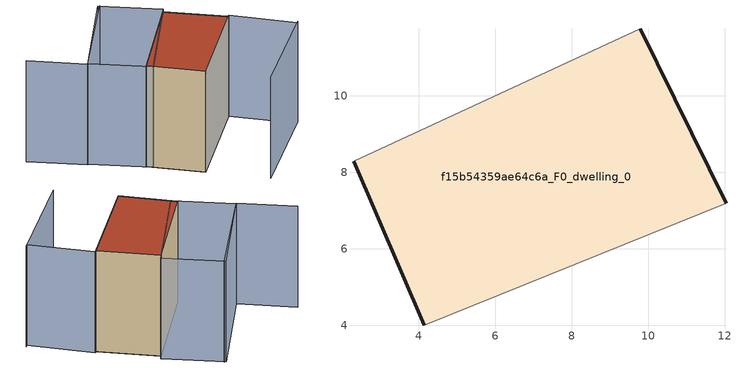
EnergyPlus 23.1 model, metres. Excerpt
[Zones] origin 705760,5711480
f15b54359ae64c6a_F0_dwelling_0
 floor ground (EU_floor_Construction): 12.04,7.19 9.8,11.76 2.3,8.29 4.16,4 z0
 wall outside (EU_wall_Construction): 9.8,11.76 12.04,7.19 / 4.16,4 2.3,8.29 z0:9
 wall adiabatic (EU_wall_Construction): 12.04,7.19 4.16,4 / 2.3,8.29 9.8,11.76 z0:9
 roof outside (EU_roof_Construction): 9.8,11.76 12.04,7.19 4.16,4 2.3,8.29 z9
shading: 6.21,-0.66 14.44,2.36 / 4.16,4 12.18,7.25 / 12.18,7.25 14.2,2.27 / 7.85,16.29 0.01,12.15 / 0.01,12.15 -2.22,16.37 / 0.09,12.2 7.75,16.41 / 7.75,16.41 10.19,11.97 / 10.19,11.97 2.53,7.76 / 2.53,7.76 0.09,12.2 z0:9
[Building]
EU S2 Campaign: North Axis=0; Terrain=City; Solar Distribution=FullExterior
[Site:Location]
London: Latitude=51.5; Longitude=-0.5; Time Zone=0; Elevation=25
[SizingPeriod:WeatherFileDays]
AnnualSizingPeriod: Begin Month=1; Begin Day of Month=1; End Month=12; End Day of Month=31; Day of Week for Start Day=Monday; Use Weather File Daylight Saving Period=No; Use Weather File Rain and Snow Indicators=No
[MATERIAL]
EU_InternalMass_Material: Roughness=MediumRough; Thickness=0.1; Conductivity=1; Density=1800; Specific Heat=900; Thermal Absorptance=0.9; Solar Absorptance=0.7; Visible Absorptance=0.7
[MATERIAL:NOMASS] Roughness=MediumRough; Thermal Absorptance=0.9; Solar Absorptance=0.7; Visible Absorptance=0.7
Name | Thermal Resistance
EU_wall_NoMass | 0.724719
EU_roof_NoMass | 2.98947
EU_floor_NoMass | 2.39157
[CONSTRUCTION]
EU_wall_Construction: EU_wall_NoMass
EU_roof_Construction: EU_roof_NoMass
EU_floor_Construction: EU_floor_NoMass
EU_InternalMass_Construction: EU_InternalMass_Material
[ZONE]
f15b54359ae64c6a_F0_dwelling_0: Type=1; Multiplier=1; Ceiling Height=autocalculate; Volume=367.761; Floor Area=autocalculate; Part of Total Floor Area=Yes
[INTERNALMASS]
f15b54359ae64c6a_F0_dwelling_0_EU_InternalMass: Construction=EU_InternalMass_Construction; Zone or ZoneList=f15b54359ae64c6a_F0_dwelling_0; Surface Area=40.8623
[OTHEREQUIPMENT]
EU_Step8_InternalGain_f15b54359ae64c6a_F0_dwelling_0_f000: Fuel Type=Electricity; Zone or ZoneList or Space or SpaceList=f15b54359ae64c6a_F0_dwelling_0; Schedule=EU_Step8_GainSchedule_f15b54359ae64c6a_F0_dwelling_0_f000; Design Level Calculation Method=Watts/Area; Power per Zone Floor Area=1; Fraction Latent=0; Fraction Radiant=0; Fraction Lost=0; Carbon Dioxide Generation Rate=0; EndUse Subcategory=EU_Step8_InternalGains
[ZONEVENTILATION:DESIGNFLOWRATE]
EU_ConstantAir_f15b54359ae64c6a_F0_dwelling_0: Zone or ZoneList or Space or SpaceList=f15b54359ae64c6a_F0_dwelling_0; Schedule=EU_AlwaysOn; Design Flow Rate Calculation Method=AirChanges/Hour; Air Changes per Hour=0.418135; Ventilation Type=Natural; Fan Pressure Rise=0; Fan Total Efficiency=1; Constant Term Coefficient=1; Temperature Term Coefficient=0; Velocity Term Coefficient=0; Velocity Squared Term Coefficient=0; Minimum Indoor Temperature=-100; Maximum Indoor Temperature=100; Delta Temperature=-100; Minimum Outdoor Temperature=-100; Maximum Outdoor Temperature=100; Maximum Wind Speed=40
[HVACTEMPLATE:THERMOSTAT]
EU_HeatOnly_f15b54359ae64c6a_F0_dwelling_0: Constant Heating Setpoint=20; Constant Cooling Setpoint=50
[HVACTEMPLATE:ZONE:IDEALLOADSAIRSYSTEM]
f15b54359ae64c6a_F0_dwelling_0: Template Thermostat=EU_HeatOnly_f15b54359ae64c6a_F0_dwelling_0; System Availability Schedule=EU_AlwaysOn; Maximum Heating Supply Air Temperature=50; Minimum Cooling Supply Air Temperature=13; Maximum Heating Supply Air Humidity Ratio=0.0156; Minimum Cooling Supply Air Humidity Ratio=0.0077; Heating Limit=NoLimit; Cooling Limit=NoLimit; Heating Availability Schedule=EU_AlwaysOn; Cooling Availability Schedule=EU_CoolingOff; Dehumidification Control Type=ConstantSensibleHeatRatio; Cooling Sensible Heat Ratio=0.7; Dehumidification Setpoint=60; Humidification Control Type=None; Humidification Setpoint=30; Outdoor Air Method=None; Outdoor Air Flow Rate per Person=0.00944; Outdoor Air Flow Rate per Zone Floor Area=0; Outdoor Air Flow Rate per Zone=0; Demand Controlled Ventilation Type=None; Outdoor Air Economizer Type=NoEconomizer; Heat Recovery Type=None; Sensible Heat Recovery Effectiveness=0.7; Latent Heat Recovery Effectiveness=0.65
[SIZING:ZONE]
f15b54359ae64c6a_F0_dwelling_0: Zone Cooling Design Supply Air Temperature Input Method=SupplyAirTemperature; Zone Cooling Design Supply Air Temperature=13; Zone Heating Design Supply Air Temperature Input Method=SupplyAirTemperature; Zone Heating Design Supply Air Temperature=50; Zone Cooling Design Supply Air Humidity Ratio=0.008; Zone Heating Design Supply Air Humidity Ratio=0.008; Cooling Design Air Flow Method=DesignDay; Cooling Design Air Flow Rate=0; Cooling Minimum Air Flow per Zone Floor Area=0.000762; Cooling Minimum Air Flow=0; Cooling Minimum Air Flow Fraction=0.2; Heating Design Air Flow Method=DesignDay; Heating Design Air Flow Rate=0; Heating Maximum Air Flow per Zone Floor Area=0.002032; Heating Maximum Air Flow=0.141576; Heating Maximum Air Flow Fraction=0.3; Account for Dedicated Outdoor Air System=No; Dedicated Outdoor Air System Control Strategy=NeutralSupplyAir; Dedicated Outdoor Air Low Setpoint Temperature for Design=autosize; Dedicated Outdoor Air High Setpoint Temperature for Design=autosize; Zone Load Sizing Method=Sensible Load Only No Latent Load; Zone Latent Cooling Design Supply Air Humidity Ratio Input Method=HumidityRatioDifference; Zone Cooling Design Supply Air Humidity Ratio Difference=0.005; Zone Latent Heating Design Supply Air Humidity Ratio Input Method=HumidityRatioDifference; Zone Humidification Design Supply Air Humidity Ratio Difference=0.005
[SCHEDULE:CONSTANT]
Name | Hourly Value
EU_AlwaysOn | 1
EU_CoolingOff | 0
[SCHEDULE:FILE]
EU_Step8_GainSchedule_f15b54359ae64c6a_F0_dwelling_0_f000: File=../../schedules/f15b54359ae64c6a/f15b54359ae64c6a_F0_dwelling_0_f000_gain.csv; Column Number=1; Rows to Skip at Top=0; Number of Hours of Data=8760; Column Separator=Comma; Interpolate to Timestep=No; Minutes per Item=60; Adjust Schedule for Daylight Savings=Yes
